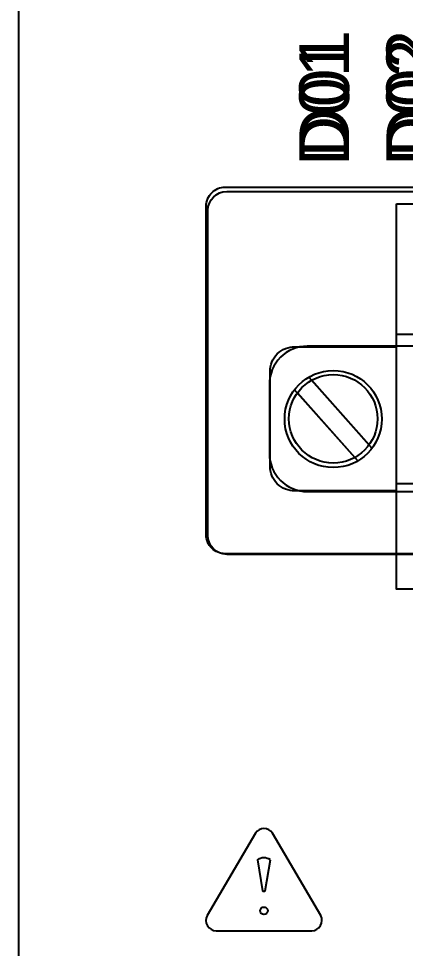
# Model space of a CAD drawing. Extents: x 0.5 to 23.7, y 0.2 to 17.2.
# Drawn here: x 17 to 17.612, y 3.199 to 4.67 of the extents above; entities that cross this region are included whole.
import ezdxf

# ---------------------------------------------------------------- set-up
doc = ezdxf.new("R2010")
doc.units = 0
doc.header["$MEASUREMENT"] = 0
for name, color, linetype in [('2_06__9-___10__RTD_INPUTS', 7, 'CONTINUOUS'), ('3_01__0-__EMPTY', 7, 'CONTINUOUS'), ('3_02__B-___3__DI___4__DO__', 7, 'CONTINUOUS'), ('3_03__1-___4__DI___4__DO__', 7, 'CONTINUOUS'), ('3_04__C-___4__DI___4__DO__', 7, 'CONTINUOUS'), ('3_05__6-___4__AI____4__AO', 7, 'CONTINUOUS'), ('3_06__3-___8__DI', 7, 'CONTINUOUS'), ('3_07__D-___4__DI___3__DO__', 7, 'CONTINUOUS'), ('4_01__0-_A-__EMPTY____1__A', 7, 'CONTINUOUS'), ('4_02__B-_A-___3__DI___4__D', 7, 'CONTINUOUS'), ('4_03__1-_A-___4__DI___4__D', 7, 'CONTINUOUS'), ('4_04__C-_A-___4__DI___4__D', 7, 'CONTINUOUS'), ('4_05__6-_A-___4__AI____4__', 7, 'CONTINUOUS'), ('4_06__9-_A-___10__RTD_INPU', 7, 'CONTINUOUS'), ('4_07__3-_A-___8__DI____1__', 7, 'CONTINUOUS'), ('4_08__D-_A-___4__DI___3__D', 7, 'CONTINUOUS'), ('4_09__0-_7-__EMPTY____1__A', 7, 'CONTINUOUS'), ('4_10__B-_7-___3__DI___4__D', 7, 'CONTINUOUS'), ('4_11__1-_7-___4__DI___4__D', 7, 'CONTINUOUS'), ('4_12__C-_7-___4__DI___4__D', 7, 'CONTINUOUS'), ('4_13__6-_7-___4__AI____4__', 7, 'CONTINUOUS'), ('4_14__9-_7-___10__RTD_INPU', 7, 'CONTINUOUS'), ('4_15__3-_7-___8__DI____1__', 7, 'CONTINUOUS'), ('4_16__D-_7-___4__DI___3__D', 7, 'CONTINUOUS'), ('6_00____DWG', 7, 'CONTINUOUS')]:
    doc.layers.add(name, color=color, linetype=linetype)
doc.styles.add('ARIAL', font='arial.ttf')

msp = doc.modelspace()

# ---------------------------------------------------------------- linework, layer by layer
at = {"layer": '3_01__0-__EMPTY'}
msp.add_lwpolyline([(18.9493, 3.8237), (17.9841, 3.8237, -0.414214), (17.9542, 3.8535), (17.9542, 3.8687), (17.7142, 3.8687), (17.7142, 3.8535, -0.414214), (17.6843, 3.8237), (17.3266, 3.8237, -0.415132), (17.2967, 3.8535), (17.2967, 4.3738, -0.414214), (17.3266, 4.4037), (17.6843, 4.4037, -0.414214), (17.7142, 4.3738), (17.7142, 4.3587), (17.9542, 4.3587), (17.9542, 4.3738, -0.414214), (17.9841, 4.4037), (18.9493, 4.4037, -0.414214)], format="xyb", dxfattribs=at)
at = {"layer": '3_02__B-___3__DI___4__DO__'}
msp.add_lwpolyline([(17.5976, 4.3774), (19.1976, 4.3774), (19.1976, 3.7675), (17.5976, 3.7675)], close=True, dxfattribs=at)
for points in [[(17.5976, 4.1712), (19.1976, 4.1712)], [(17.4589, 4.1031), (17.5588, 3.9905)], [(17.5364, 3.9706), (17.4364, 4.0832)], [(19.1976, 3.9345), (17.5976, 3.9345)]]:
    msp.add_lwpolyline(points, dxfattribs=at)
msp.add_lwpolyline([(17.5976, 3.923), (17.437, 3.923, -0.414214), (17.3976, 3.9623), (17.3976, 4.1119, -0.414214), (17.437, 4.1513), (17.5976, 4.1513)], format="xyb", dxfattribs=at)
msp.add_circle((17.4976, 4.0368), 0.0768, dxfattribs=at)
at = {"layer": '3_03__1-___4__DI___4__DO__'}
msp.add_lwpolyline([(17.5976, 4.3774), (19.1976, 4.3774), (19.1976, 3.7675), (17.5976, 3.7675)], close=True, dxfattribs=at)
for points in [[(17.5976, 4.1712), (19.1976, 4.1712)], [(17.4589, 4.1031), (17.5588, 3.9905)], [(17.5364, 3.9706), (17.4364, 4.0832)], [(19.1976, 3.9345), (17.5976, 3.9345)]]:
    msp.add_lwpolyline(points, dxfattribs=at)
msp.add_lwpolyline([(17.5976, 3.923), (17.437, 3.923, -0.414214), (17.3976, 3.9623), (17.3976, 4.1119, -0.414214), (17.437, 4.1513), (17.5976, 4.1513)], format="xyb", dxfattribs=at)
msp.add_circle((17.4976, 4.0368), 0.0768, dxfattribs=at)
at = {"layer": '3_04__C-___4__DI___4__DO__'}
msp.add_lwpolyline([(17.5976, 4.3774), (19.1976, 4.3774), (19.1976, 3.7675), (17.5976, 3.7675)], close=True, dxfattribs=at)
for points in [[(17.5976, 4.1712), (19.1976, 4.1712)], [(17.4589, 4.1031), (17.5588, 3.9905)], [(17.5364, 3.9706), (17.4364, 4.0832)], [(19.1976, 3.9345), (17.5976, 3.9345)]]:
    msp.add_lwpolyline(points, dxfattribs=at)
msp.add_lwpolyline([(17.5976, 3.923), (17.437, 3.923, -0.414214), (17.3976, 3.9623), (17.3976, 4.1119, -0.414214), (17.437, 4.1513), (17.5976, 4.1513)], format="xyb", dxfattribs=at)
msp.add_circle((17.4976, 4.0368), 0.0768, dxfattribs=at)
at = {"layer": '3_05__6-___4__AI____4__AO'}
msp.add_lwpolyline([(17.5976, 4.3774), (19.1976, 4.3774), (19.1976, 3.7675), (17.5976, 3.7675)], close=True, dxfattribs=at)
for points in [[(17.5976, 4.1712), (19.1976, 4.1712)], [(17.4589, 4.1031), (17.5588, 3.9905)], [(17.5364, 3.9706), (17.4364, 4.0832)], [(19.1976, 3.9345), (17.5976, 3.9345)]]:
    msp.add_lwpolyline(points, dxfattribs=at)
msp.add_lwpolyline([(17.5976, 3.923), (17.437, 3.923, -0.414214), (17.3976, 3.9623), (17.3976, 4.1119, -0.414214), (17.437, 4.1513), (17.5976, 4.1513)], format="xyb", dxfattribs=at)
msp.add_circle((17.4976, 4.0368), 0.0768, dxfattribs=at)
at = {"layer": '3_06__3-___8__DI'}
msp.add_lwpolyline([(17.5976, 4.3774), (19.1976, 4.3774), (19.1976, 3.7675), (17.5976, 3.7675)], close=True, dxfattribs=at)
for points in [[(17.5976, 4.1712), (19.1976, 4.1712)], [(17.4589, 4.1031), (17.5588, 3.9905)], [(17.5364, 3.9706), (17.4364, 4.0832)], [(19.1976, 3.9345), (17.5976, 3.9345)]]:
    msp.add_lwpolyline(points, dxfattribs=at)
msp.add_lwpolyline([(17.5976, 3.923), (17.437, 3.923, -0.414214), (17.3976, 3.9623), (17.3976, 4.1119, -0.414214), (17.437, 4.1513), (17.5976, 4.1513)], format="xyb", dxfattribs=at)
msp.add_circle((17.4976, 4.0368), 0.0768, dxfattribs=at)
at = {"layer": '3_07__D-___4__DI___3__DO__'}
msp.add_lwpolyline([(17.5976, 4.3774), (19.1976, 4.3774), (19.1976, 3.7675), (17.5976, 3.7675)], close=True, dxfattribs=at)
for points in [[(17.5976, 4.1712), (19.1976, 4.1712)], [(17.4589, 4.1031), (17.5588, 3.9905)], [(17.5364, 3.9706), (17.4364, 4.0832)], [(19.1976, 3.9345), (17.5976, 3.9345)]]:
    msp.add_lwpolyline(points, dxfattribs=at)
msp.add_lwpolyline([(17.5976, 3.923), (17.437, 3.923, -0.414214), (17.3976, 3.9623), (17.3976, 4.1119, -0.414214), (17.437, 4.1513), (17.5976, 4.1513)], format="xyb", dxfattribs=at)
msp.add_circle((17.4976, 4.0368), 0.0768, dxfattribs=at)
at = {"layer": '4_01__0-_A-__EMPTY____1__A'}
msp.add_lwpolyline([(18.9462, 3.8226), (17.9867, 3.8226, -0.409028), (17.9568, 3.8525), (17.9568, 3.8648), (17.7111, 3.8648), (17.7111, 3.8525, -0.409028), (17.6812, 3.8226), (17.3292, 3.8226, -0.409028), (17.2993, 3.8525), (17.2993, 4.367, -0.409028), (17.3292, 4.3969), (17.6812, 4.3969, -0.409028), (17.7111, 4.367), (17.7111, 4.3548), (17.9568, 4.3548), (17.9568, 4.367, -0.409028), (17.9867, 4.3969), (18.9462, 4.3969, -0.409028)], format="xyb", dxfattribs=at)
at = {"layer": '4_02__B-_A-___3__DI___4__D'}
msp.add_lwpolyline([(18.9462, 3.8226), (17.9867, 3.8226, -0.409028), (17.9568, 3.8525), (17.9568, 3.8648), (17.7111, 3.8648), (17.7111, 3.8525, -0.409028), (17.6812, 3.8226), (17.3292, 3.8226, -0.409028), (17.2993, 3.8525), (17.2993, 4.367, -0.409028), (17.3292, 4.3969), (17.6812, 4.3969, -0.409028), (17.7111, 4.367), (17.7111, 4.3548), (17.9568, 4.3548), (17.9568, 4.367, -0.409028), (17.9867, 4.3969), (18.9462, 4.3969, -0.409028)], format="xyb", dxfattribs=at)
at = {"layer": '4_03__1-_A-___4__DI___4__D'}
msp.add_lwpolyline([(18.9462, 3.8226), (17.9867, 3.8226, -0.409028), (17.9568, 3.8525), (17.9568, 3.8648), (17.7111, 3.8648), (17.7111, 3.8525, -0.409028), (17.6812, 3.8226), (17.3292, 3.8226, -0.409028), (17.2993, 3.8525), (17.2993, 4.367, -0.409028), (17.3292, 4.3969), (17.6812, 4.3969, -0.409028), (17.7111, 4.367), (17.7111, 4.3548), (17.9568, 4.3548), (17.9568, 4.367, -0.409028), (17.9867, 4.3969), (18.9462, 4.3969, -0.409028)], format="xyb", dxfattribs=at)
at = {"layer": '4_04__C-_A-___4__DI___4__D'}
msp.add_lwpolyline([(18.9462, 3.8226), (17.9867, 3.8226, -0.409028), (17.9568, 3.8525), (17.9568, 3.8648), (17.7111, 3.8648), (17.7111, 3.8525, -0.409028), (17.6812, 3.8226), (17.3292, 3.8226, -0.409028), (17.2993, 3.8525), (17.2993, 4.367, -0.409028), (17.3292, 4.3969), (17.6812, 4.3969, -0.409028), (17.7111, 4.367), (17.7111, 4.3548), (17.9568, 4.3548), (17.9568, 4.367, -0.409028), (17.9867, 4.3969), (18.9462, 4.3969, -0.409028)], format="xyb", dxfattribs=at)
at = {"layer": '4_05__6-_A-___4__AI____4__'}
msp.add_lwpolyline([(18.9462, 3.8226), (17.9867, 3.8226, -0.409028), (17.9568, 3.8525), (17.9568, 3.8648), (17.7111, 3.8648), (17.7111, 3.8525, -0.409028), (17.6812, 3.8226), (17.3292, 3.8226, -0.409028), (17.2993, 3.8525), (17.2993, 4.367, -0.409028), (17.3292, 4.3969), (17.6812, 4.3969, -0.409028), (17.7111, 4.367), (17.7111, 4.3548), (17.9568, 4.3548), (17.9568, 4.367, -0.409028), (17.9867, 4.3969), (18.9462, 4.3969, -0.409028)], format="xyb", dxfattribs=at)
at = {"layer": '4_06__9-_A-___10__RTD_INPU'}
msp.add_lwpolyline([(18.9462, 3.8226), (17.9867, 3.8226, -0.409028), (17.9568, 3.8525), (17.9568, 3.8648), (17.7111, 3.8648), (17.7111, 3.8525, -0.409028), (17.6812, 3.8226), (17.3292, 3.8226, -0.409028), (17.2993, 3.8525), (17.2993, 4.367, -0.409028), (17.3292, 4.3969), (17.6812, 4.3969, -0.409028), (17.7111, 4.367), (17.7111, 4.3548), (17.9568, 4.3548), (17.9568, 4.367, -0.409028), (17.9867, 4.3969), (18.9462, 4.3969, -0.409028)], format="xyb", dxfattribs=at)
at = {"layer": '4_07__3-_A-___8__DI____1__'}
msp.add_lwpolyline([(18.9462, 3.8226), (17.9867, 3.8226, -0.409028), (17.9568, 3.8525), (17.9568, 3.8648), (17.7111, 3.8648), (17.7111, 3.8525, -0.409028), (17.6812, 3.8226), (17.3292, 3.8226, -0.409028), (17.2993, 3.8525), (17.2993, 4.367, -0.409028), (17.3292, 4.3969), (17.6812, 4.3969, -0.409028), (17.7111, 4.367), (17.7111, 4.3548), (17.9568, 4.3548), (17.9568, 4.367, -0.409028), (17.9867, 4.3969), (18.9462, 4.3969, -0.409028)], format="xyb", dxfattribs=at)
at = {"layer": '4_08__D-_A-___4__DI___3__D'}
msp.add_lwpolyline([(18.9462, 3.8226), (17.9867, 3.8226, -0.409028), (17.9568, 3.8525), (17.9568, 3.8648), (17.7111, 3.8648), (17.7111, 3.8525, -0.409028), (17.6812, 3.8226), (17.3292, 3.8226, -0.409028), (17.2993, 3.8525), (17.2993, 4.367, -0.409028), (17.3292, 4.3969), (17.6812, 4.3969, -0.409028), (17.7111, 4.367), (17.7111, 4.3548), (17.9568, 4.3548), (17.9568, 4.367, -0.409028), (17.9867, 4.3969), (18.9462, 4.3969, -0.409028)], format="xyb", dxfattribs=at)
at = {"layer": '4_09__0-_7-__EMPTY____1__A'}
msp.add_lwpolyline([(17.6326, 4.1521), (17.4566, 4.1521, 0.414214), (17.3966, 4.0921), (17.3966, 3.9821, 0.414214), (17.4566, 3.9221), (17.6326, 3.9221)], format="xyb", dxfattribs=at)
for points in [[(17.5542, 3.996), (17.4634, 4.0982)], [(17.441, 4.0783), (17.5318, 3.976)]]:
    msp.add_lwpolyline(points, dxfattribs=at)
msp.add_circle((17.4976, 4.0371), 0.07, dxfattribs=at)
at = {"layer": '4_10__B-_7-___3__DI___4__D'}
msp.add_lwpolyline([(17.6326, 4.1521), (17.4566, 4.1521, 0.414214), (17.3966, 4.0921), (17.3966, 3.9821, 0.414214), (17.4566, 3.9221), (17.6326, 3.9221)], format="xyb", dxfattribs=at)
for points in [[(17.5542, 3.996), (17.4634, 4.0982)], [(17.441, 4.0783), (17.5318, 3.976)]]:
    msp.add_lwpolyline(points, dxfattribs=at)
msp.add_circle((17.4976, 4.0371), 0.07, dxfattribs=at)
at = {"layer": '4_11__1-_7-___4__DI___4__D'}
msp.add_lwpolyline([(17.6326, 4.1521), (17.4566, 4.1521, 0.414214), (17.3966, 4.0921), (17.3966, 3.9821, 0.414214), (17.4566, 3.9221), (17.6326, 3.9221)], format="xyb", dxfattribs=at)
for points in [[(17.5542, 3.996), (17.4634, 4.0982)], [(17.441, 4.0783), (17.5318, 3.976)]]:
    msp.add_lwpolyline(points, dxfattribs=at)
msp.add_circle((17.4976, 4.0371), 0.07, dxfattribs=at)
at = {"layer": '4_12__C-_7-___4__DI___4__D'}
msp.add_lwpolyline([(17.6326, 4.1521), (17.4566, 4.1521, 0.414214), (17.3966, 4.0921), (17.3966, 3.9821, 0.414214), (17.4566, 3.9221), (17.6326, 3.9221)], format="xyb", dxfattribs=at)
for points in [[(17.5543, 3.996), (17.4635, 4.0982)], [(17.441, 4.0783), (17.5318, 3.976)]]:
    msp.add_lwpolyline(points, dxfattribs=at)
msp.add_circle((17.4976, 4.0371), 0.07, dxfattribs=at)
at = {"layer": '4_13__6-_7-___4__AI____4__'}
msp.add_lwpolyline([(17.6326, 4.1521), (17.4566, 4.1521, 0.414214), (17.3966, 4.0921), (17.3966, 3.9821, 0.414214), (17.4566, 3.9221), (17.6326, 3.9221)], format="xyb", dxfattribs=at)
for points in [[(17.5542, 3.996), (17.4634, 4.0982)], [(17.441, 4.0783), (17.5318, 3.976)]]:
    msp.add_lwpolyline(points, dxfattribs=at)
msp.add_circle((17.4976, 4.0371), 0.07, dxfattribs=at)
at = {"layer": '4_14__9-_7-___10__RTD_INPU'}
msp.add_lwpolyline([(17.6326, 4.1521), (17.4566, 4.1521, 0.414214), (17.3966, 4.0921), (17.3966, 3.9821, 0.414214), (17.4566, 3.9221), (17.6326, 3.9221)], format="xyb", dxfattribs=at)
for points in [[(17.5543, 3.996), (17.4635, 4.0982)], [(17.441, 4.0783), (17.5318, 3.976)]]:
    msp.add_lwpolyline(points, dxfattribs=at)
msp.add_circle((17.4976, 4.0371), 0.07, dxfattribs=at)
at = {"layer": '4_15__3-_7-___8__DI____1__'}
msp.add_lwpolyline([(17.6326, 4.1521), (17.4566, 4.1521, 0.414214), (17.3966, 4.0921), (17.3966, 3.9821, 0.414214), (17.4566, 3.9221), (17.6326, 3.9221)], format="xyb", dxfattribs=at)
for points in [[(17.5542, 3.996), (17.4634, 4.0982)], [(17.441, 4.0783), (17.5318, 3.976)]]:
    msp.add_lwpolyline(points, dxfattribs=at)
msp.add_circle((17.4976, 4.0371), 0.07, dxfattribs=at)
at = {"layer": '4_16__D-_7-___4__DI___3__D'}
msp.add_lwpolyline([(17.6326, 4.1521), (17.4566, 4.1521, 0.414214), (17.3966, 4.0921), (17.3966, 3.9821, 0.414214), (17.4566, 3.9221), (17.6326, 3.9221)], format="xyb", dxfattribs=at)
for points in [[(17.5542, 3.996), (17.4634, 4.0982)], [(17.441, 4.0783), (17.5318, 3.976)]]:
    msp.add_lwpolyline(points, dxfattribs=at)
msp.add_circle((17.4976, 4.0371), 0.07, dxfattribs=at)
at = {"layer": '6_00____DWG'}
for points in [[(22.1083, 1.9504), (22.1083, 2.0389, -0.414214), (22.2264, 2.1571), (22.3149, 2.1571, 0.414214), (22.3937, 2.2358), (22.3937, 8.7909, 0.414214), (22.3149, 8.8697), (22.2264, 8.8697, -0.414214), (22.1083, 8.9878), (22.1083, 9.0763, 0.414214), (22.0295, 9.1551), (17.3642, 9.1551, 0.414214), (17.2854, 9.0763), (17.2854, 8.9878, -0.414214), (17.1673, 8.8697), (17.0787, 8.8697, 0.414214), (17, 8.7909), (17, 2.2358, 0.414214), (17.0787, 2.1571), (17.1673, 2.1571, -0.414214), (17.2854, 2.0389), (17.2854, 1.9504, 0.414214), (17.3642, 1.8716), (22.0295, 1.8716, 0.414214)], [(17.3745, 3.3817), (17.298, 3.2511, 0.555022), (17.3124, 3.2271), (17.4636, 3.2271, 0.555022), (17.4779, 3.2511), (17.4014, 3.3817, 0.531445)], [(17.3983, 3.3393, 0.299493), (17.3777, 3.3393), (17.3857, 3.2903), (17.3864, 3.2897), (17.3896, 3.2897), (17.3902, 3.2903), (17.3983, 3.3393)]]:
    msp.add_lwpolyline(points, format="xyb", close=True, dxfattribs=at)
msp.add_circle((17.388, 3.2587), 0.0059, dxfattribs=at)

# ---------------------------------------------------------------- texts
at = {"layer": '2_06__9-___10__RTD_INPUTS', "style": 'ARIAL'}
for s, p in [('D01', (17.5226, 4.437)), ('D02', (17.6604, 4.437))]:
    msp.add_text(s, height=0.07867, rotation=90, dxfattribs=at).set_placement(p)
at = {"layer": '4_06__9-_A-___10__RTD_INPU', "style": 'ARIAL'}
for s, p in [('D01', (17.5226, 4.4509)), ('D02', (17.6604, 4.4509))]:
    msp.add_text(s, height=0.07867, rotation=90, dxfattribs=at).set_placement(p)
at = {"layer": '4_14__9-_7-___10__RTD_INPU', "style": 'ARIAL'}
for s, p in [('D01', (17.5226, 4.4509)), ('D02', (17.6604, 4.4509))]:
    msp.add_text(s, height=0.07867, rotation=90, dxfattribs=at).set_placement(p)

doc.saveas('drawing.dxf')
